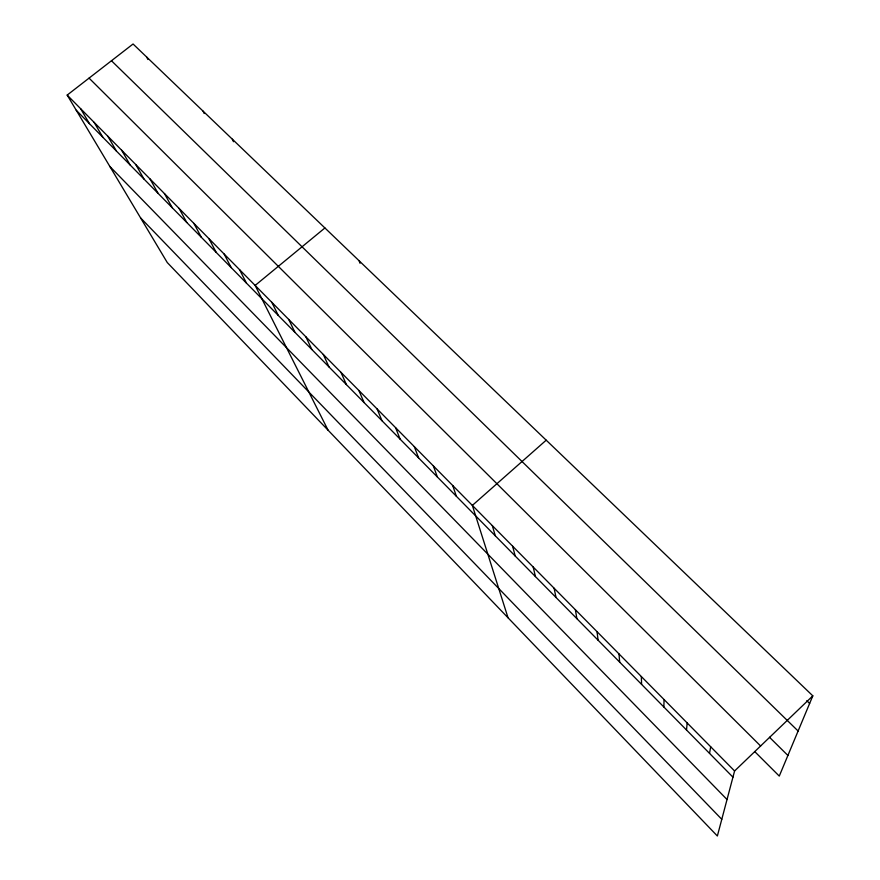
<?xml version="1.0" encoding="UTF-8"?>
<svg xmlns="http://www.w3.org/2000/svg" width="880" height="880" viewBox="0 0 880 880"><rect width="100%" height="100%" fill="white"/><g stroke="black" fill="none" stroke-linecap="round" stroke-linejoin="round"><path stroke-width="1.32" d="M663.861 706.992L664.059 699.556M686.51 729.993L687.17 722.964M709.533 753.379L710.677 746.768M812.812 695.849L734.591 770.979L717.365 836L167.266 262.548L67.188 95.084L133.067 44L812.812 695.849L779.273 776.083L754.677 751.531M546.205 440.176L472.351 505.406L508.035 617.782M324.907 227.964L255.145 285.428L328.064 430.177M806.784 700.711L809.633 703.461M111.463 60.753L798.116 731.027M769.505 737.275L787.897 755.458M89.067 78.122L760.617 745.987M67.188 95.084L734.591 770.979M76.252 110.264L732.952 777.161M109.835 166.452L727.034 799.524M140.58 217.888L721.787 819.313M80.553 108.614L89.474 123.684M94.083 122.32L102.85 137.269M107.8 136.213L116.402 151.03M121.682 150.271L130.119 164.956M135.74 164.516L144.012 179.069M149.996 178.937L158.081 193.358M164.428 193.556L172.326 207.823M179.047 208.362L186.769 222.486M193.864 223.366L201.388 237.336M208.879 238.579L216.205 252.384M224.092 253.979L231.22 267.63M239.514 269.599L246.433 283.074M146.718 57.09L147.928 59.51M271.81 302.313L278.278 315.414M288.717 319.429L294.943 332.343M305.877 336.809L311.85 349.514M203.082 111.133L204.171 113.487M323.279 354.442L328.999 366.927M232.353 139.205L233.475 141.713M340.945 372.328L346.401 384.593M358.875 390.489L364.056 402.523M377.08 408.914L381.975 420.728M395.56 427.636L400.158 439.186M414.315 446.633L418.616 457.93M433.367 465.916L437.349 476.96M359.139 260.788L360.041 263.296M452.705 485.507L456.368 496.276M492.316 525.624L495.297 535.81M512.589 546.15L515.218 556.039M533.181 567.017L535.447 576.587M554.114 588.214L556.006 597.465M575.388 609.752L576.884 618.673M597.014 631.653L598.103 640.211M618.992 653.917L619.663 662.112M641.344 676.544L641.586 684.365"/></g></svg>
